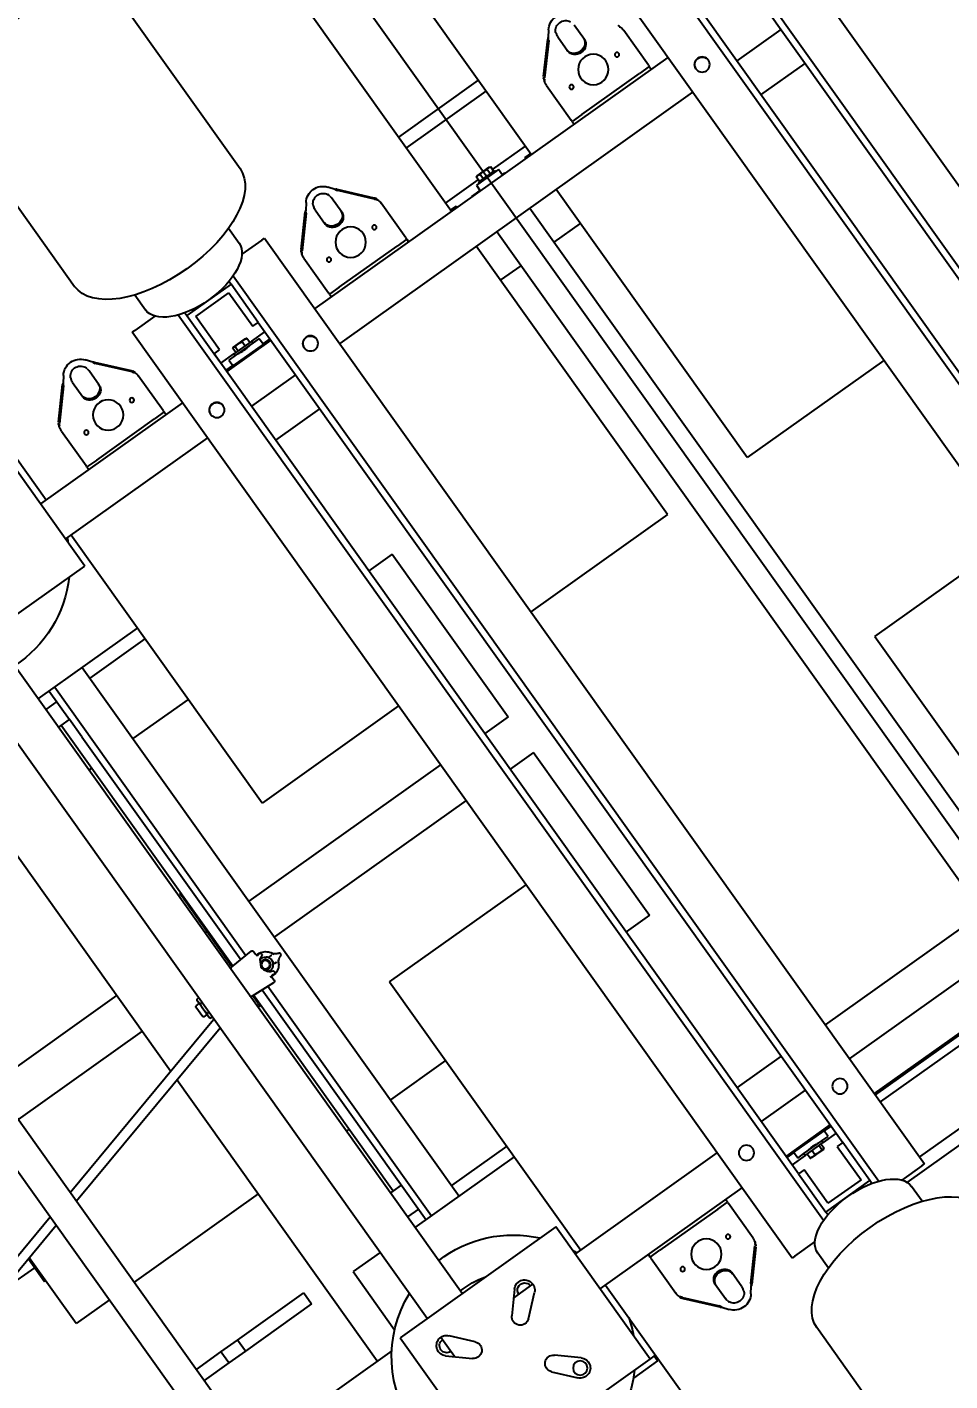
# Model space of a CAD drawing. Header units: feet. Extents: x 2321988 to 2329858, y 6722724 to 6730499.
# Drawn here: x 2326036.246 to 2326039.086, y 6726821.815 to 6726825.983 of the extents above; entities that cross this region are included whole.
import ezdxf

# ---------------------------------------------------------------- set-up
doc = ezdxf.new("R2010")
doc.units = ezdxf.units.FT
doc.header["$MEASUREMENT"] = 0
doc.header["$PDSIZE"] = 5
for name, color, linetype in [('BESS Dimensions', 3, 'Continuous'), ('C-BESS-EQUIPMENT', 255, 'Continuous'), ('Midpoint Site Plan$0$C-SWIR', 8, 'Continuous')]:
    doc.layers.add(name, color=color, linetype=linetype)
doc.styles.add('TG_DIMS', font='arial.ttf')
doc.dimstyles.new('TG-PROPOSED-ANNO', dxfattribs={"dimtxt": 0.1, "dimasz": 0.1, "dimexe": 0.05, "dimexo": 0.05, "dimgap": 0.02, "dimtad": 0, "dimtih": 1, "dimtoh": 1, "dimdsep": 46, "dimtxsty": 'TG_DIMS', "dimcen": 0, "dimclrd": 256, "dimclre": 256, "dimclrt": 256, "dimaunit": 1, "dimadec": 6, "dimazin": 2, "dimtfac": 1, "dimtofl": 0, "dimtmove": 1, "dimatfit": 3, "dimfxl": 1, "dimtolj": 1, "dimtzin": 0, "dimarcsym": 0})

# ---------------------------------------------------------------- blocks, each defined once
blk = doc.blocks.new('Midpoint Site Plan$0$GA 34.5kV 10MVAR Cap Bank top')
at = {"color": 0}
for p, q in [((-14.75, 34.762), (-14.75, 23.612)), ((-20.19, 17.805), (-20.19, 30.055)), ((-35.431, -29.332), (-35.431, 29.322)), ((-34.306, -29.332), (-34.306, 29.322)), ((-13.125, 22.067), (-13.125, 21.393)), ((-8.875, 22.067), (-8.875, 21.393)), ((-20.253, 21.2), (-21.346, 21.2)), ((-20.253, 21.2), (-20.253, 20.99)), ((-20.253, 21.18), (-20.19, 21.18)), ((-17.17, 20.957), (-16.995, 21.185)), ((-16.005, 21.185), (-15.83, 20.957)), ((-8.918, 21.18), (1.81, 21.18)), ((-27.5, 14.99), (-27.5, 20.99)), ((-27.5, 20.99), (-20.44, 20.99)), ((-20.44, 20.99), (-20.19, 20.99)), ((-20.44, 20.99), (-20.44, 14.99)), ((-17.216, 20.927), (-18.146, 19.884)), ((-18.146, 19.824), (-17.216, 20.867)), ((-17.216, 20.901), (-17.216, 20.927)), ((-17.216, 20.867), (-17.216, 20.901)), ((-16.875, 20.126), (-16.875, 20.776)), ((-16.125, 20.776), (-16.125, 20.126)), ((-15.784, 20.927), (-15.784, 20.901)), ((-14.854, 19.884), (-15.784, 20.927)), ((-15.784, 20.901), (-15.784, 20.867)), ((-15.784, 20.867), (-14.854, 19.824)), ((-14, 20.995), (-14, -21.005)), ((-13.875, 20.995), (-14, 20.995)), ((-13.875, 20.995), (-12.971, 20.995)), ((-12.25, 20.533), (-12.25, -20.543)), ((-9.75, -20.543), (-9.75, 20.533)), ((-8.125, 20.995), (-9.029, 20.995)), ((-8.125, 20.995), (-8, 20.995)), ((-8, -21.005), (-8, 20.995)), ((1.81, 20.68), (-8, 20.68)), ((8, 20.995), (8, -21.005)), ((9.75, 20.533), (9.75, -20.543)), ((12.25, -20.543), (12.25, 20.533)), ((14, -21.005), (14, 20.995)), ((-12, 20.455), (-12, 20.328)), ((-12, 20.328), (-10, 20.328)), ((-12, 18.595), (-12, 20.328)), ((-10.25, 20.111), (-11.75, 20.111)), ((-11.75, 20.111), (-11.75, 18.595)), ((-10.25, 18.595), (-10.25, 20.111)), ((-10, 20.455), (-10, 20.328)), ((-10, 20.328), (-10, 18.595)), ((-23.673, 19.257), (-23.014, 20.006)), ((-18.25, 17.985), (-18.25, 19.556)), ((-18.19, 19.825), (-18.19, 19.792)), ((-18.19, 19.792), (-18.19, 19.765)), ((-14.81, 19.792), (-14.81, 19.825)), ((-14.81, 19.765), (-14.81, 19.792)), ((-14.75, 19.556), (-14.75, 17.985)), ((-22.484, 19.476), (-23.233, 18.817)), ((-12, 18.595), (-12, -18.605)), ((-11.75, 18.595), (-12, 18.595)), ((-10, 18.595), (-10.25, 18.595)), ((-10, -18.605), (-10, 18.595)), ((10, 18.595), (10, -18.605)), ((12, -18.605), (12, 18.595)), ((-11.407, 18.18), (-12, 18.18)), ((-11.69, 18.1), (-11.69, 18.04)), ((-11.69, 18.1), (-11.407, 18.1)), ((-11.69, 18.04), (-11.69, 17.898)), ((-11.407, 18.18), (-10.593, 18.18)), ((-11.407, 18.1), (-11.407, 18.18)), ((-11.407, 18.1), (-10.593, 18.1)), ((-11.316, 18.18), (-11.316, 18.364)), ((-11.281, 18.389), (-11.294, 18.382)), ((-11.205, 18.389), (-11.281, 18.389)), ((-10.936, 18.389), (-11.205, 18.389)), ((-11.187, 18.1), (-11.187, 18.085)), ((-11.094, 18.18), (-11.094, 18.364)), ((-10.731, 18.389), (-10.936, 18.389)), ((-10.812, 18.1), (-10.812, 18.085)), ((-10.778, 18.18), (-10.778, 18.364)), ((-10.719, 18.389), (-10.731, 18.389)), ((-10.719, 18.389), (-10.706, 18.382)), ((-10.684, 18.18), (-10.684, 18.364)), ((-10.593, 18.1), (-10.593, 18.18)), ((-10, 18.18), (-10.593, 18.18)), ((-10.593, 18.1), (-10.31, 18.1)), ((-10.31, 18.1), (-10.31, 18.04)), ((-10.31, 18.04), (-10.31, 17.898)), ((-0.324, 18.18), (-8, 18.18)), ((-20.44, 17.805), (-14, 17.805)), ((-18.25, 17.985), (-18.25, 17.925)), ((-18.25, 17.925), (-17.81, 17.925)), ((-18.25, 17.925), (-18.25, 17.805)), ((-15.19, 17.925), (-17.81, 17.925)), ((-15.19, 17.925), (-14.75, 17.925)), ((-14.75, 17.925), (-14.75, 17.985)), ((-14.75, 17.925), (-14.75, 17.805)), ((-11.69, 17.855), (-12, 17.855)), ((-12, 17.805), (-10, 17.805)), ((-11.69, 17.898), (-11.69, 17.842)), ((-11.69, 17.842), (-10.31, 17.842)), ((-11.187, 17.842), (-11.187, 17.805)), ((-10.812, 17.842), (-10.812, 17.805)), ((-10.31, 17.898), (-10.31, 17.842)), ((-10, 17.855), (-10.31, 17.855)), ((-0.69, 17.855), (-8, 17.855)), ((-8, 17.805), (8, 17.805)), ((-26.516, 16.504), (-25.767, 17.163)), ((-23.233, 17.163), (-22.484, 16.504)), ((-26.27, 16.72), (-26.27, 15.847)), ((-25.327, 16.723), (-25.986, 15.974)), ((-23.014, 15.974), (-23.673, 16.723)), ((-23.235, 16.225), (-22.357, 16.225)), ((-20.44, 16.225), (-14, 16.225)), ((-20.19, 4.055), (-20.19, 16.225)), ((-12, 16.225), (-10, 16.225)), ((-8, 16.225), (8, 16.225)), ((-0.88, -16.225), (-0.88, 16.225)), ((0.62, -16.225), (0.62, 16.225)), ((1.81, 4.055), (1.81, 16.225)), ((-28.031, 15.2), (-34.306, 15.2)), ((-28.69, 15.2), (-28.69, 2.441)), ((-20.44, 14.99), (-27.5, 14.99)), ((-27.5, 11.99), (-27.5, 14.636)), ((-26.27, 14.99), (-26.27, -14.99)), ((-24.69, 14.99), (-24.69, -14.99)), ((-10, 14.68), (-12, 14.68)), ((-0.88, 14.68), (-8, 14.68)), ((-33.19, 12.073), (-34.306, 12.073)), ((-32.44, 12.073), (-33.19, 12.073)), ((-33.19, 12.073), (-33.19, 11.573)), ((-29.44, 12.073), (-32.44, 12.073)), ((-32.44, 12.073), (-32.44, 11.573)), ((-29.44, 11.573), (-29.44, 12.073)), ((-64.346, 11.537), (-35.431, 3.846)), ((-64.249, 11.9), (-35.431, 4.234)), ((-34.306, 11.573), (-33.19, 11.573)), ((-33.19, 11.573), (-32.44, 11.573)), ((-32.44, 11.573), (-29.44, 11.573)), ((-26.27, 11.99), (-27.5, 11.99)), ((-20.19, 11.99), (-24.69, 11.99)), ((-24.19, 11.51), (-24.69, 11.51)), ((-24.19, 1.566), (-24.19, 11.99)), ((-23.94, 1.58), (-23.94, 11.99)), ((-22.69, -11.99), (-22.69, 11.99)), ((-20.19, 11.51), (-22.69, 11.51)), ((-24.69, 10.425), (-24.565, 10.425)), ((-24.565, 10.425), (-24.565, 1.544)), ((-24.565, 10.425), (-24.19, 10.425)), ((-36.94, 7.615), (-36.94, 4.636)), ((-35.431, 7.615), (-36.94, 7.615)), ((-28.69, 7.615), (-34.306, 7.615)), ((-24.565, 7.615), (-24.69, 7.615)), ((-20.19, 7.615), (-22.69, 7.615)), ((-10.94, 7.615), (-12, 7.615)), ((-10.94, 0.235), (-10.94, 7.615)), ((-36.987, 4.648), (-36.987, 5.675)), ((-36.987, 5.675), (-36.94, 5.675)), ((-38.237, 5.05), (-36.987, 5.05)), ((-20.19, 4.055), (-14, 4.055)), ((1.81, 4.055), (8, 4.055)), ((-34.306, 3.935), (-26.27, 1.798)), ((-34.306, 3.547), (-26.286, 1.414)), ((-28.69, 2.053), (-28.69, -15.18)), ((-24.605, 1.895), (-24.605, 2.02)), ((-24.565, 2.02), (-24.605, 2.02)), ((-23.694, 1.595), (-24.631, 1.54)), ((-24.605, 1.895), (-24.605, 1.541)), ((-24.565, 1.895), (-24.565, 1.544)), ((-23.627, 1.396), (-23.627, 1.532)), ((-26.549, 0.661), (-26.549, 1.099)), ((-26.518, 1.13), (-26.378, 1.13)), ((-26.378, 1.255), (-26.345, 1.313)), ((-26.378, 1.255), (-26.378, 1.205)), ((-26.378, 1.205), (-26.378, 0.88)), ((-26.345, 1.313), (-26.27, 1.313)), ((-26.345, 1.097), (-26.27, 1.097)), ((-26.286, 1.414), (-26.27, 1.41)), ((-23.712, 0.974), (-23.622, 1.13)), ((-23.677, 1.341), (-23.621, 1.369)), ((-23.501, 1.061), (-23.64, 1.098)), ((-23.44, 1.286), (-23.44, 1.317)), ((-23.44, 1.255), (-23.44, 1.286)), ((-23.184, 1.036), (-23.258, 1.036)), ((-23.168, 1.036), (-23.184, 1.036)), ((-23.159, 1.036), (-23.168, 1.036)), ((-26.518, 0.63), (-26.378, 0.63)), ((-26.378, 0.88), (-26.378, 0.555)), ((-26.378, 0.555), (-26.378, 0.505)), ((-26.378, 0.505), (-26.345, 0.447)), ((-26.345, 0.663), (-26.27, 0.663)), ((-23.622, 0.63), (-23.712, 0.786)), ((-23.673, 0.719), (-23.598, 0.699)), ((-23.44, 0.474), (-23.44, 0.505)), ((-23.258, 0.724), (-23.184, 0.724)), ((-23.184, 0.724), (-23.168, 0.724)), ((-23.168, 0.724), (-23.159, 0.724)), ((-28.69, 0.235), (-34.306, 0.235)), ((-26.345, 0.447), (-26.27, 0.447)), ((-24.668, 0.235), (-24.69, 0.235)), ((-24.631, 0.22), (-23.694, 0.165)), ((-24.605, 0.219), (-24.605, -2.975)), ((-24.565, 0.216), (-24.565, -2.975)), ((-24.565, 0.216), (-24.565, -10.7)), ((-24.19, -9.921), (-24.19, 0.194)), ((-23.94, -11.99), (-23.94, 0.18)), ((-23.627, 0.228), (-23.627, 0.364)), ((-23.44, 0.443), (-23.44, 0.474)), ((-14, 0.235), (-22.69, 0.235)), ((-10.94, 0.235), (-12, 0.235)), ((-28.69, -1.385), (-34.306, -1.385)), ((-24.605, -1.385), (-24.69, -1.385)), ((-14, -1.385), (-22.69, -1.385)), ((-10.94, -1.385), (-12, -1.385)), ((-10.94, -8.765), (-10.94, -1.385)), ((-24.605, -3.1), (-24.605, -2.975)), ((-24.605, -3.1), (-24.565, -3.1)), ((-14, -4.055), (-20.19, -4.055)), ((-20.19, -4.055), (-20.19, -16.225)), ((-1.81, -4.055), (-8, -4.055)), ((-1.81, -4.055), (-1.81, -16.225)), ((8, -4.055), (1.81, -4.055)), ((1.81, -4.055), (1.81, -16.225)), ((-24.565, -8.765), (-24.69, -8.765)), ((-20.19, -8.765), (-22.69, -8.765)), ((-10.94, -8.765), (-12, -8.765)), ((-24.19, -9.921), (-24.19, -10.7)), ((-24.69, -10.7), (-24.565, -10.7)), ((-24.565, -10.7), (-24.19, -10.7)), ((-24.19, -11.99), (-24.19, -10.7)), ((-24.19, -11.51), (-24.69, -11.51)), ((-24.69, -11.99), (-20.19, -11.99)), ((-20.19, -11.51), (-22.69, -11.51)), ((-27.5, -14.99), (-20.44, -14.99)), ((-20.44, -14.99), (-20.44, -20.99)), ((-12, -14.68), (-10, -14.68)), ((-1.81, -14.68), (-0.88, -14.68)), ((0.62, -14.68), (1.81, -14.68)), ((10, -14.68), (12, -14.68)), ((-14, -16.225), (-20.44, -16.225)), ((-10, -16.225), (-12, -16.225)), ((8, -16.225), (-8, -16.225)), ((12, -16.225), (10, -16.225)), ((-14, -17.805), (-20.44, -17.805)), ((-20.19, -17.805), (-20.19, -30.055)), ((-18.25, -17.925), (-18.25, -17.805)), ((-17.81, -17.925), (-18.25, -17.925)), ((-18.25, -17.925), (-18.25, -17.985)), ((-18.25, -19.556), (-18.25, -17.985)), ((-17.81, -17.925), (-15.19, -17.925)), ((-14.75, -17.925), (-15.19, -17.925)), ((-14.75, -17.925), (-14.75, -17.805)), ((-14.75, -17.985), (-14.75, -17.925)), ((-14.75, -17.985), (-14.75, -19.556)), ((-10, -17.805), (-12, -17.805)), ((-11.992, -18.605), (-11.992, -17.805)), ((-11.992, -17.855), (-11.69, -17.855)), ((-11.69, -17.898), (-11.69, -17.842)), ((-10.31, -17.842), (-11.69, -17.842)), ((-11.69, -18.04), (-11.69, -17.898)), ((-11.187, -17.842), (-11.187, -17.805)), ((-10.812, -17.842), (-10.812, -17.805)), ((-10.31, -17.898), (-10.31, -17.842)), ((-10.31, -17.855), (-10, -17.855)), ((-10.31, -18.04), (-10.31, -17.898)), ((8, -17.805), (-8, -17.805)), ((-7.25, -17.925), (-7.25, -17.805)), ((-6.81, -17.925), (-7.25, -17.925)), ((-7.25, -17.925), (-7.25, -17.985)), ((-7.25, -19.556), (-7.25, -17.985)), ((-6.81, -17.925), (-4.19, -17.925)), ((-3.75, -17.925), (-4.19, -17.925)), ((-3.75, -17.925), (-3.75, -17.805)), ((-3.75, -17.985), (-3.75, -17.925)), ((-3.75, -17.985), (-3.75, -19.556)), ((-1.81, -17.805), (-1.81, -30.055)), ((-1.56, -17.855), (-1.81, -17.855)), ((-1.56, -17.805), (-1.56, -17.855)), ((-0.88, -17.816), (-0.88, -17.805)), ((-0.88, -17.816), (-0.5, -17.816)), ((-0.5, -18.055), (-0.5, -17.805)), ((0.5, -17.805), (0.5, -18.055)), ((0.5, -17.816), (0.62, -17.816)), ((0.62, -17.816), (0.62, -17.805)), ((1.56, -17.805), (1.56, -17.855)), ((1.81, -17.855), (1.56, -17.855)), ((1.81, -17.805), (1.81, -30.055)), ((3.75, -17.925), (3.75, -17.805)), ((4.19, -17.925), (3.75, -17.925)), ((3.75, -17.925), (3.75, -17.985)), ((3.75, -19.556), (3.75, -17.985)), ((4.19, -17.925), (6.81, -17.925)), ((7.25, -17.925), (6.81, -17.925)), ((7.25, -17.925), (7.25, -17.805)), ((7.25, -17.985), (7.25, -17.925)), ((7.25, -17.985), (7.25, -19.556)), ((-11.992, -18.18), (-11.407, -18.18)), ((-11.69, -18.1), (-11.69, -18.04)), ((-11.407, -18.1), (-11.69, -18.1)), ((-10.593, -18.1), (-11.407, -18.1)), ((-11.407, -18.1), (-11.407, -18.18)), ((-10.593, -18.18), (-11.407, -18.18)), ((-11.316, -18.18), (-11.316, -18.364)), ((-11.281, -18.389), (-11.294, -18.382)), ((-11.281, -18.389), (-11.269, -18.389)), ((-11.269, -18.389), (-11.064, -18.389)), ((-11.222, -18.18), (-11.222, -18.364)), ((-11.187, -18.1), (-11.187, -18.085)), ((-11.064, -18.389), (-10.795, -18.389)), ((-10.906, -18.18), (-10.906, -18.364)), ((-10.812, -18.1), (-10.812, -18.085)), ((-10.795, -18.389), (-10.719, -18.389)), ((-10.719, -18.389), (-10.706, -18.382)), ((-10.684, -18.18), (-10.684, -18.364)), ((-10.593, -18.1), (-10.593, -18.18)), ((-10.31, -18.1), (-10.593, -18.1)), ((-10.593, -18.18), (-10, -18.18)), ((-10.31, -18.1), (-10.31, -18.04)), ((-1.81, -18.18), (-0.324, -18.18)), ((0.5, -18.055), (-0.5, -18.055)), ((-0.373, -18.075), (-0.375, -18.075)), ((-0.375, -18.075), (-0.375, -18.091)), ((0.375, -18.091), (-0.375, -18.091)), ((-0.373, -18.059), (-0.37, -18.06)), ((-0.373, -18.075), (-0.373, -18.059)), ((-0.373, -18.075), (-0.373, -18.059)), ((-0.37, -18.075), (-0.373, -18.075)), ((-0.37, -18.059), (-0.342, -18.061)), ((-0.35, -18.075), (-0.37, -18.059)), ((-0.37, -18.075), (-0.37, -18.059)), ((-0.35, -18.075), (-0.37, -18.075)), ((-0.352, -18.061), (-0.351, -18.059)), ((-0.351, -18.059), (-0.342, -18.06)), ((-0.342, -18.075), (-0.35, -18.075)), ((-0.342, -18.059), (-0.291, -18.064)), ((-0.303, -18.075), (-0.342, -18.059)), ((-0.342, -18.075), (-0.342, -18.059)), ((-0.303, -18.075), (-0.342, -18.075)), ((-0.324, -18.101), (-0.324, -18.3)), ((-0.274, -18.325), (-0.324, -18.3)), ((-0.311, -18.062), (-0.304, -18.059)), ((-0.304, -18.059), (-0.291, -18.06)), ((-0.291, -18.075), (-0.303, -18.075)), ((-0.291, -18.059), (-0.219, -18.066)), ((-0.235, -18.075), (-0.291, -18.059)), ((-0.291, -18.075), (-0.291, -18.059)), ((-0.235, -18.075), (-0.291, -18.075)), ((-0.274, -18.325), (0.274, -18.325)), ((-0.251, -18.063), (-0.237, -18.059)), ((-0.237, -18.059), (-0.219, -18.061)), ((-0.219, -18.075), (-0.235, -18.075)), ((-0.231, -18.065), (-0.219, -18.066)), ((-0.219, -18.059), (-0.14, -18.071)), ((-0.152, -18.075), (-0.219, -18.059)), ((-0.219, -18.075), (-0.219, -18.059)), ((-0.152, -18.075), (-0.219, -18.075)), ((-0.161, -18.101), (-0.161, -18.3)), ((-0.133, -18.075), (-0.152, -18.075)), ((-0.14, -18.071), (-0.133, -18.072)), ((-0.058, -18.075), (-0.133, -18.059)), ((-0.133, -18.075), (-0.133, -18.059)), ((-0.058, -18.075), (-0.133, -18.075)), ((-0.038, -18.075), (-0.058, -18.075)), ((-0.038, -18.059), (-0.038, -18.071)), ((0.04, -18.075), (-0.038, -18.059)), ((-0.038, -18.075), (-0.038, -18.059)), ((-0.038, -18.075), (-0.038, -18.071)), ((0.04, -18.075), (-0.038, -18.075)), ((0.06, -18.059), (0.018, -18.071)), ((0.06, -18.075), (0.04, -18.075)), ((0.135, -18.075), (0.06, -18.059)), ((0.06, -18.075), (0.06, -18.059)), ((0.135, -18.075), (0.06, -18.075)), ((0.154, -18.059), (0.098, -18.067)), ((0.154, -18.075), (0.135, -18.075)), ((0.221, -18.075), (0.154, -18.059)), ((0.154, -18.075), (0.154, -18.059)), ((0.221, -18.075), (0.154, -18.075)), ((0.163, -18.101), (0.163, -18.3)), ((0.237, -18.059), (0.179, -18.065)), ((0.219, -18.059), (0.189, -18.064)), ((0.219, -18.061), (0.219, -18.059)), ((0.237, -18.075), (0.221, -18.075)), ((0.292, -18.075), (0.237, -18.059)), ((0.237, -18.075), (0.237, -18.059)), ((0.292, -18.075), (0.237, -18.075)), ((0.291, -18.059), (0.251, -18.063)), ((0.304, -18.059), (0.252, -18.064)), ((0.274, -18.325), (0.324, -18.3)), ((0.291, -18.06), (0.291, -18.059)), ((0.304, -18.075), (0.292, -18.075)), ((0.343, -18.075), (0.304, -18.059)), ((0.304, -18.075), (0.304, -18.059)), ((0.343, -18.075), (0.304, -18.075)), ((0.351, -18.059), (0.311, -18.062)), ((0.342, -18.059), (0.311, -18.062)), ((0.324, -18.101), (0.324, -18.3)), ((0.324, -18.18), (1.81, -18.18)), ((0.342, -18.06), (0.342, -18.059)), ((0.351, -18.075), (0.343, -18.075)), ((0.371, -18.075), (0.351, -18.059)), ((0.351, -18.075), (0.351, -18.059)), ((0.371, -18.075), (0.351, -18.075)), ((0.373, -18.059), (0.352, -18.061)), ((0.37, -18.059), (0.352, -18.061)), ((0.37, -18.06), (0.37, -18.059)), ((0.373, -18.075), (0.371, -18.075)), ((0.373, -18.075), (0.373, -18.059)), ((0.375, -18.075), (0.373, -18.075)), ((0.375, -18.075), (0.375, -18.091)), ((-12, -20.338), (-12, -18.605)), ((-12, -18.605), (-11.75, -18.605)), ((-11.75, -18.605), (-11.75, -20.121)), ((-10.25, -20.121), (-10.25, -18.605)), ((-10.25, -18.605), (-10, -18.605)), ((-10, -18.605), (-10, -20.338)), ((-18.19, -19.765), (-18.19, -19.792)), ((-18.19, -19.792), (-18.19, -19.825)), ((-17.216, -20.867), (-18.146, -19.824)), ((-18.146, -19.884), (-17.216, -20.927)), ((-14.854, -19.824), (-15.784, -20.867)), ((-15.784, -20.927), (-14.854, -19.884)), ((-14.81, -19.792), (-14.81, -19.765)), ((-14.81, -19.825), (-14.81, -19.792)), ((-7.19, -19.765), (-7.19, -19.792)), ((-7.19, -19.792), (-7.19, -19.825)), ((-6.216, -20.867), (-7.146, -19.824)), ((-7.146, -19.884), (-6.216, -20.927)), ((-3.854, -19.824), (-4.784, -20.867)), ((-4.784, -20.927), (-3.854, -19.884)), ((-3.81, -19.792), (-3.81, -19.765)), ((-3.81, -19.825), (-3.81, -19.792)), ((3.81, -19.765), (3.81, -19.792)), ((3.81, -19.792), (3.81, -19.825)), ((4.784, -20.867), (3.854, -19.824)), ((3.854, -19.884), (4.784, -20.927)), ((-16.875, -20.776), (-16.875, -20.126)), ((-16.125, -20.126), (-16.125, -20.776)), ((-10, -20.338), (-12, -20.338)), ((-12, -20.465), (-12, -20.338)), ((-11.75, -20.121), (-10.25, -20.121)), ((-10, -20.465), (-10, -20.338)), ((-5.875, -20.776), (-5.875, -20.126)), ((-5.125, -20.126), (-5.125, -20.776)), ((5.125, -20.776), (5.125, -20.126)), ((5.875, -20.126), (5.875, -20.776)), ((-17.216, -20.901), (-17.216, -20.867)), ((-17.216, -20.927), (-17.216, -20.901)), ((-16.995, -21.185), (-17.17, -20.957)), ((-15.83, -20.957), (-16.005, -21.185)), ((-15.784, -20.867), (-15.784, -20.901)), ((-15.784, -20.901), (-15.784, -20.927)), ((-13.875, -21.005), (-14, -21.005)), ((-13.875, -21.005), (-12.971, -21.005)), ((-8.125, -21.005), (-9.029, -21.005)), ((-8.125, -21.005), (-8, -21.005)), ((-6.216, -20.901), (-6.216, -20.867)), ((-6.216, -20.927), (-6.216, -20.901)), ((-5.995, -21.185), (-6.17, -20.957)), ((-4.83, -20.957), (-5.005, -21.185)), ((-4.784, -20.867), (-4.784, -20.901)), ((-4.784, -20.901), (-4.784, -20.927)), ((-1.81, -20.68), (1.81, -20.68)), ((4.784, -20.901), (4.784, -20.867)), ((4.784, -20.927), (4.784, -20.901)), ((5.005, -21.185), (4.83, -20.957)), ((-13.125, -22.077), (-13.125, -21.403)), ((-8.875, -22.077), (-8.875, -21.403)), ((1.81, -21.18), (-1.81, -21.18)), ((-14.75, -34.772), (-14.75, -23.622)), ((-7.25, -34.772), (-7.25, -23.622))]:
    blk.add_line(p, q, dxfattribs=at)
for centre, radius in [((-22.732, 19.758), 0.264), ((-16.5, 19.036), 0.563), ((-17.53, 18.976), 0.0835), ((-15.47, 18.976), 0.0835), ((-13.12, 16.845), 0.281), ((-8.88, 16.845), 0.281), ((-23.549, 0.88), 0.188), ((-23.549, 0.88), 0.152), ((-13.12, -16.855), 0.281), ((-8.88, -16.855), 0.281), ((8.88, -16.855), 0.281), ((-16.5, -19.036), 0.563), ((-5.5, -19.036), 0.563), ((5.5, -19.036), 0.563), ((-17.53, -18.976), 0.0835), ((-15.47, -18.976), 0.0835), ((-6.53, -18.976), 0.0835), ((-4.47, -18.976), 0.0835), ((4.47, -18.976), 0.0835), ((6.53, -18.976), 0.0835)]:
    blk.add_circle(centre, radius, dxfattribs=at)
for centre, radius, start, end in [((-24.5, 17.99), 4.5, 41.8103, 246.8379), ((-16.5, 20.803), 0.625, 37.661, 142.339), ((-16.5, 20.793), 0.375, 26.0241, 153.9759), ((-22.732, 19.758), 0.375, 311.388, 138.612), ((-24.5, 17.99), 4.5, 16.7089, 25.5483), ((-17.75, 19.556), 0.5, 159.015, 180), ((-15.25, 19.556), 0.5, 0, 20.985), ((-23.439, 19.051), 0.312, 138.612, 311.388), ((-25.561, 16.929), 0.312, 318.612, 131.388), ((-23.439, 16.929), 0.312, 48.612, 221.388), ((-26.268, 16.222), 0.375, 131.388, 318.612), ((-26.268, 16.222), 0.264, 90.4856, 269.5144), ((-22.732, 16.222), 0.375, 221.388, 48.612), ((-22.732, 16.222), 0.264, 179.3983, 0.6017), ((-24.5, 17.99), 4.5, 334.4517, 336.9072), ((-24.5, 17.99), 4.5, 267.5801, 318.1897), ((-24.5, 17.99), 3.125, 266.5143, 286.2602), ((-24.627, 1.477), 0.0625, 93.3665, 180), ((-23.69, 1.532), 0.0625, 0, 93.3665), ((-26.518, 1.099), 0.0313, 90, 180), ((-23.549, 0.88), 0.484, 102.3295, 102.3297), ((-23.565, 1.396), 0.0625, 180, 205.9874), ((-23.459, 1.036), 0.188, 93.1672, 150), ((-23.549, 0.88), 0.484, 41.8063, 97.8981), ((-23.549, 0.88), 0.281, 48.9282, 101.0826), ((-23.459, 1.036), 0.313, 92.4629, 106.3933), ((-23.471, 1.317), 0.0313, 0, 92.4629), ((-23.471, 1.255), 0.0313, 273.1672, 0), ((-23.258, 1.005), 0.0313, 90, 203.6039), ((-23.549, 0.88), 0.484, 16.0118, 23.3232), ((-26.518, 0.661), 0.0313, 180, 270), ((-23.459, 0.724), 0.188, 210, 266.8328), ((-23.549, 0.88), 0.484, 262.1051, 318.1937), ((-23.549, 0.88), 0.281, 258.9174, 311.0718), ((-23.471, 0.505), 0.0313, 0, 86.8328), ((-23.258, 0.755), 0.0313, 156.3961, 270), ((-23.549, 0.88), 0.484, 336.6769, 343.9882), ((-24.627, 0.283), 0.0625, 180, 266.6335), ((-23.69, 0.228), 0.0625, 266.6335, 0), ((-23.565, 0.364), 0.0625, 154.0126, 180), ((-23.459, 0.724), 0.313, 253.6067, 267.5371), ((-23.471, 0.443), 0.0313, 267.5371, 0), ((-24.5, -17.99), 4.5, 41.8103, 92.4199), ((-24.5, -17.99), 4.5, 23.0928, 25.5483), ((-13.12, -16.845), 0.281, 181.0196, 358.9804), ((-8.88, -16.845), 0.281, 181.0196, 358.9804), ((8.88, -16.845), 0.281, 181.0196, 358.9804), ((0.813, -12.21), 6, 258.5788, 259.0707), ((-0.207, -18.055), 0.02, 334.6396, 0), ((0.208, -18.055), 0.02, 180, 206.9335), ((-0.813, -12.21), 6, 280.9232, 281.4212), ((-17.75, -19.556), 0.5, 180, 200.985), ((-15.25, -19.556), 0.5, 339.015, 0), ((-6.75, -19.556), 0.5, 180, 200.985), ((-4.25, -19.556), 0.5, 339.015, 0), ((4.25, -19.556), 0.5, 180, 200.985), ((6.75, -19.556), 0.5, 339.015, 0), ((-16.5, -20.793), 0.375, 206.0241, 333.9759), ((-5.5, -20.793), 0.375, 206.0241, 333.9759), ((5.5, -20.793), 0.375, 206.0241, 333.9759), ((-16.5, -20.803), 0.625, 217.661, 322.339), ((-5.5, -20.803), 0.625, 217.661, 322.339), ((5.5, -20.803), 0.625, 217.661, 322.339)]:
    blk.add_arc(centre, radius, start, end, dxfattribs=at)
for centre, major_axis, ratio, start_param, end_param in [((-11, 23.612), (3.75, 0), 0.5, 3.141593, 6.283185), ((-11, 21.393), (2.125, 0), 0.5, 3.141593, 6.283185), ((-16.5, 20.776), (-0.375, 0), 0.866025, 5.998088, 6.283185), ((-16.5, 20.776), (0.375, 0), 0.866025, 0, 0.285097), ((-16.5, 20.186), (-0.375, 0), 0.866025, 0, 3.141593), ((-16.5, 20.126), (0.375, 0), 0.866025, 3.141593, 6.283185), ((-17.75, 19.619), (-0.5, 0), 0.866025, 5.625876, 5.786803), ((-17.75, 19.559), (0.5, 0), 0.866025, 2.484284, 2.64521), ((-15.25, 19.619), (-0.5, 0), 0.866025, 3.637975, 3.798902), ((-15.25, 19.559), (0.5, 0), 0.866025, 0.496383, 0.657309), ((-23.274, 1.043), (-0.156, 0.253), 0.556338, 5.009115, 5.025174), ((-23.274, 0.717), (0.156, 0.253), 0.556338, 4.399604, 4.415663), ((-17.75, -19.559), (-0.5, 0), 0.866025, 0.496383, 0.657309), ((-17.75, -19.619), (0.5, 0), 0.866025, 3.637975, 3.798902), ((-16.5, -20.126), (-0.375, 0), 0.866025, 3.141593, 6.283185), ((-16.5, -20.186), (0.375, 0), 0.866025, 0, 3.141593), ((-15.25, -19.559), (-0.5, 0), 0.866025, 2.484284, 2.64521), ((-15.25, -19.619), (0.5, 0), 0.866025, 5.625876, 5.786803), ((-6.75, -19.559), (-0.5, 0), 0.866025, 0.496383, 0.657309), ((-6.75, -19.619), (0.5, 0), 0.866025, 3.637975, 3.798902), ((-5.5, -20.126), (-0.375, 0), 0.866025, 3.141593, 6.283185), ((-5.5, -20.186), (0.375, 0), 0.866025, 0, 3.141593), ((-4.25, -19.559), (-0.5, 0), 0.866025, 2.484284, 2.64521), ((-4.25, -19.619), (0.5, 0), 0.866025, 5.625876, 5.786803), ((4.25, -19.559), (-0.5, 0), 0.866025, 0.496383, 0.657309), ((4.25, -19.619), (0.5, 0), 0.866025, 3.637975, 3.798902), ((5.5, -20.126), (-0.375, 0), 0.866025, 3.141593, 6.283185), ((5.5, -20.186), (0.375, 0), 0.866025, 0, 3.141593), ((-11, -21.403), (-2.125, 0), 0.5, 3.141593, 6.283185), ((-16.5, -20.776), (-0.375, 0), 0.866025, 0, 0.285097), ((-16.5, -20.776), (0.375, 0), 0.866025, 5.998088, 6.283185), ((-5.5, -20.776), (-0.375, 0), 0.866025, 0, 0.285097), ((-5.5, -20.776), (0.375, 0), 0.866025, 5.998088, 6.283185), ((5.5, -20.776), (-0.375, 0), 0.866025, 0, 0.285097), ((-11, -23.622), (-3.75, 0), 0.5, 3.141593, 6.283185), ((-11, -34.772), (-3.75, 0), 0.5, 2.173251, 7.251527)]:
    blk.add_ellipse(centre, major_axis=major_axis, ratio=ratio, start_param=start_param, end_param=end_param, dxfattribs=at)
for points, knots in [([(-17.216, 20.927), (-17.208, 20.932), (-17.201, 20.937), (-17.185, 20.947), (-17.178, 20.952), (-17.17, 20.957)], [0, 0, 0, 0, 0.0704092, 0.0704092, 0.1408185, 0.1408185, 0.1408185, 0.1408185]), ([(-17.17, 20.957), (-17.178, 20.942), (-17.185, 20.926), (-17.201, 20.896), (-17.208, 20.881), (-17.216, 20.867)], [0, 0, 0, 0, 0.1331494, 0.1331494, 0.2662988, 0.2662988, 0.2662988, 0.2662988]), ([(-16.86, 20.867), (-16.857, 20.881), (-16.854, 20.896), (-16.846, 20.926), (-16.842, 20.942), (-16.837, 20.957)], [0, 0, 0, 0, 0.1235139, 0.1235139, 0.2473959, 0.2473959, 0.2473959, 0.2473959]), ([(-16.163, 20.957), (-16.158, 20.942), (-16.154, 20.926), (-16.146, 20.896), (-16.143, 20.881), (-16.14, 20.867)], [0, 0, 0, 0, 0.1244655, 0.1244655, 0.2485612, 0.2485612, 0.2485612, 0.2485612]), ([(-15.784, 20.867), (-15.792, 20.881), (-15.799, 20.896), (-15.815, 20.926), (-15.822, 20.942), (-15.83, 20.957)], [0, 0, 0, 0, 0.1331494, 0.1331494, 0.2662988, 0.2662988, 0.2662988, 0.2662988]), ([(-15.83, 20.957), (-15.822, 20.952), (-15.815, 20.947), (-15.799, 20.937), (-15.792, 20.932), (-15.784, 20.927)], [0, 0, 0, 0, 0.0704092, 0.0704092, 0.1408185, 0.1408185, 0.1408185, 0.1408185]), ([(-18.217, 19.735), (-18.213, 19.751), (-18.209, 19.767), (-18.2, 19.797), (-18.195, 19.812), (-18.19, 19.825)], [0, 0, 0, 0, 0.1248201, 0.1248201, 0.250094, 0.250094, 0.250094, 0.250094]), ([(-18.19, 19.765), (-18.196, 19.76), (-18.201, 19.755), (-18.209, 19.746), (-18.213, 19.741), (-18.217, 19.735)], [0, 0, 0, 0, 0.0672131, 0.0672131, 0.1471399, 0.1471399, 0.1471399, 0.1471399]), ([(-14.81, 19.825), (-14.805, 19.812), (-14.8, 19.797), (-14.791, 19.767), (-14.787, 19.751), (-14.783, 19.735)], [0, 0, 0, 0, 0.1255988, 0.1255988, 0.2507427, 0.2507427, 0.2507427, 0.2507427]), ([(-14.783, 19.735), (-14.787, 19.741), (-14.791, 19.746), (-14.799, 19.755), (-14.804, 19.76), (-14.81, 19.765)], [0, 0, 0, 0, 0.05158379, 0.05158379, 0.09496228, 0.09496228, 0.09496228, 0.09496228]), ([(-11, 18.073), (-11.035, 18.073), (-11.073, 18.075), (-11.142, 18.08), (-11.174, 18.083), (-11.224, 18.09), (-11.245, 18.094), (-11.274, 18.099), (-11.281, 18.1), (-11.281, 18.1)], [0, 0, 0, 0, 0.269548, 0.269548, 0.539096, 0.539096, 0.808633, 0.808633, 1.078169, 1.078169, 1.078169, 1.078169]), ([(-10.719, 18.1), (-10.719, 18.1), (-10.726, 18.099), (-10.755, 18.094), (-10.776, 18.09), (-10.826, 18.083), (-10.858, 18.08), (-10.927, 18.075), (-10.965, 18.073), (-11, 18.073)], [3.234507, 3.234507, 3.234507, 3.234507, 3.504043, 3.504043, 3.77358, 3.77358, 4.043128, 4.043128, 4.312676, 4.312676, 4.312676, 4.312676]), ([(-23.609, 1.352), (-23.607, 1.35), (-23.605, 1.348), (-23.601, 1.345), (-23.599, 1.344), (-23.597, 1.343)], [0, 0, 0, 0, 0.03093198, 0.03093198, 0.0542231, 0.0542231, 0.0542231, 0.0542231]), ([(-23.579, 1.335), (-23.583, 1.336), (-23.589, 1.338), (-23.596, 1.342), (-23.597, 1.343)], [0.2435497, 0.2435497, 0.2435497, 0.2435497, 0.3381138, 0.3716684, 0.3716684, 0.3716684, 0.3716684]), ([(-23.55, 1.335), (-23.549, 1.336), (-23.548, 1.336), (-23.548, 1.336), (-23.547, 1.336), (-23.547, 1.336)], [-0.00645918, -0.00645918, -0.00645918, -0.00645918, 0, 0, 0.000921585, 0.000921585, 0.000921585, 0.000921585]), ([(-23.55, 1.335), (-23.55, 1.335), (-23.549, 1.336), (-23.548, 1.336), (-23.548, 1.336), (-23.548, 1.336), (-23.547, 1.336), (-23.547, 1.336)], [0, 0, 0, 0, 0.003771699, 0.003771699, 0.007109475, 0.007109475, 0.008527009, 0.008527009, 0.008527009, 0.008527009]), ([(-23.365, 1.092), (-23.349, 1.079), (-23.326, 1.053), (-23.31, 1.028), (-23.304, 1.017)], [0, 0, 0, 0, 0.1700827, 0.2976448, 0.2976448, 0.2976448, 0.2976448]), ([(-23.304, 1.017), (-23.301, 1.013), (-23.298, 1.006), (-23.293, 0.997), (-23.29, 0.99), (-23.289, 0.986), (-23.288, 0.984)], [0, 0, 0, 0, 0.0559282, 0.0932137, 0.1118565, 0.1304992, 0.1304992, 0.1304992, 0.1304992]), ([(-23.125, 1.114), (-23.106, 1.079), (-23.08, 1.046), (-23.027, 0.997), (-23.001, 0.979), (-22.973, 0.964)], [0, 0, 0, 0, 0.3088573, 0.3088573, 0.5477014, 0.5477014, 0.5477014, 0.5477014]), ([(-23.304, 0.743), (-23.31, 0.732), (-23.326, 0.707), (-23.349, 0.681), (-23.365, 0.668)], [0, 0, 0, 0, 0.1275658, 0.2976534, 0.2976534, 0.2976534, 0.2976534]), ([(-23.288, 0.776), (-23.289, 0.774), (-23.29, 0.77), (-23.293, 0.763), (-23.298, 0.754), (-23.301, 0.747), (-23.304, 0.743)], [0, 0, 0, 0, 0.0186427, 0.0372855, 0.074571, 0.1304992, 0.1304992, 0.1304992, 0.1304992]), ([(-23.286, 0.768), (-23.275, 0.794), (-23.267, 0.823), (-23.261, 0.881), (-23.263, 0.911), (-23.273, 0.958), (-23.279, 0.976), (-23.286, 0.992)], [0, 0, 0, 0, 0.2195804, 0.2195804, 0.4447363, 0.4447363, 0.5855327, 0.5855327, 0.5855327, 0.5855327]), ([(-22.973, 0.796), (-23.009, 0.777), (-23.042, 0.751), (-23.091, 0.699), (-23.11, 0.673), (-23.125, 0.646)], [0, 0, 0, 0, 0.3088695, 0.3088695, 0.5477014, 0.5477014, 0.5477014, 0.5477014]), ([(-22.911, 0.941), (-22.904, 0.939), (-22.898, 0.937), (-22.886, 0.93), (-22.881, 0.925), (-22.872, 0.915), (-22.869, 0.909), (-22.864, 0.896), (-22.862, 0.89), (-22.862, 0.876), (-22.862, 0.869), (-22.866, 0.856), (-22.869, 0.85), (-22.877, 0.839), (-22.882, 0.834), (-22.893, 0.826), (-22.899, 0.823), (-22.907, 0.82), (-22.909, 0.819), (-22.911, 0.819)], [0, 0, 0, 0, 0.051406, 0.051406, 0.1030154, 0.1030154, 0.1546174, 0.1546174, 0.2062197, 0.2062197, 0.257822, 0.257822, 0.3094235, 0.3094235, 0.3610258, 0.3610258, 0.412628, 0.412628, 0.4266743, 0.4266743, 0.4266743, 0.4266743]), ([(-23.621, 0.391), (-23.618, 0.398), (-23.609, 0.41), (-23.592, 0.421), (-23.579, 0.425), (-23.569, 0.427), (-23.561, 0.427), (-23.554, 0.426), (-23.55, 0.425), (-23.547, 0.424), (-23.547, 0.424), (-23.547, 0.424)], [0, 0, 0, 0, 0.1127046, 0.2254092, 0.3381138, 0.3944661, 0.4508184, 0.5071707, 0.563523, 0.563523, 0.5644446, 0.5644446, 0.5644446, 0.5644446]), ([(-11.281, -18.1), (-11.281, -18.1), (-11.274, -18.099), (-11.245, -18.094), (-11.224, -18.09), (-11.174, -18.083), (-11.142, -18.08), (-11.073, -18.075), (-11.035, -18.073), (-11, -18.073)], [3.234507, 3.234507, 3.234507, 3.234507, 3.504043, 3.504043, 3.77358, 3.77358, 4.043128, 4.043128, 4.312676, 4.312676, 4.312676, 4.312676]), ([(-11, -18.073), (-10.965, -18.073), (-10.927, -18.075), (-10.858, -18.08), (-10.826, -18.083), (-10.776, -18.09), (-10.755, -18.094), (-10.726, -18.099), (-10.719, -18.1), (-10.719, -18.1)], [0, 0, 0, 0, 0.269548, 0.269548, 0.539096, 0.539096, 0.808633, 0.808633, 1.078169, 1.078169, 1.078169, 1.078169]), ([(-0.324, -18.101), (-0.297, -18.106), (-0.27, -18.109), (-0.243, -18.109), (-0.216, -18.109), (-0.189, -18.106), (-0.161, -18.101)], [-0.4103581, -0.4103581, -0.4103581, -0.4103581, 0, 0, 0, 0.4103581, 0.4103581, 0.4103581, 0.4103581]), ([(-0.161, -18.101), (-0.107, -18.106), (-0.053, -18.109), (0.001, -18.109), (0.055, -18.109), (0.109, -18.106), (0.163, -18.101)], [-0.4103581, -0.4103581, -0.4103581, -0.4103581, 0, 0, 0, 0.4103581, 0.4103581, 0.4103581, 0.4103581]), ([(0.163, -18.101), (0.19, -18.106), (0.217, -18.109), (0.244, -18.109), (0.271, -18.109), (0.297, -18.106), (0.324, -18.101)], [-0.4103581, -0.4103581, -0.4103581, -0.4103581, 0, 0, 0, 0.4103581, 0.4103581, 0.4103581, 0.4103581]), ([(-18.19, -19.825), (-18.195, -19.812), (-18.2, -19.797), (-18.209, -19.767), (-18.213, -19.751), (-18.217, -19.735)], [0, 0, 0, 0, 0.1255988, 0.1255988, 0.2507427, 0.2507427, 0.2507427, 0.2507427]), ([(-18.217, -19.735), (-18.213, -19.741), (-18.209, -19.746), (-18.201, -19.755), (-18.196, -19.76), (-18.19, -19.765)], [0, 0, 0, 0, 0.05158379, 0.05158379, 0.09496228, 0.09496228, 0.09496228, 0.09496228]), ([(-14.783, -19.735), (-14.787, -19.751), (-14.791, -19.767), (-14.8, -19.797), (-14.805, -19.812), (-14.81, -19.825)], [0, 0, 0, 0, 0.1248201, 0.1248201, 0.250094, 0.250094, 0.250094, 0.250094]), ([(-14.81, -19.765), (-14.804, -19.76), (-14.799, -19.755), (-14.791, -19.746), (-14.787, -19.741), (-14.783, -19.735)], [0, 0, 0, 0, 0.0672131, 0.0672131, 0.1471399, 0.1471399, 0.1471399, 0.1471399]), ([(-7.19, -19.825), (-7.195, -19.812), (-7.2, -19.797), (-7.209, -19.767), (-7.213, -19.751), (-7.217, -19.735)], [0, 0, 0, 0, 0.1255988, 0.1255988, 0.2507427, 0.2507427, 0.2507427, 0.2507427]), ([(-7.217, -19.735), (-7.213, -19.741), (-7.209, -19.746), (-7.201, -19.755), (-7.196, -19.76), (-7.19, -19.765)], [0, 0, 0, 0, 0.05158379, 0.05158379, 0.09496228, 0.09496228, 0.09496228, 0.09496228]), ([(-3.783, -19.735), (-3.787, -19.751), (-3.791, -19.767), (-3.8, -19.797), (-3.805, -19.812), (-3.81, -19.825)], [0, 0, 0, 0, 0.1248201, 0.1248201, 0.250094, 0.250094, 0.250094, 0.250094]), ([(-3.81, -19.765), (-3.804, -19.76), (-3.799, -19.755), (-3.791, -19.746), (-3.787, -19.741), (-3.783, -19.735)], [0, 0, 0, 0, 0.0672131, 0.0672131, 0.1471399, 0.1471399, 0.1471399, 0.1471399]), ([(3.81, -19.825), (3.805, -19.812), (3.8, -19.797), (3.791, -19.767), (3.787, -19.751), (3.783, -19.735)], [0, 0, 0, 0, 0.1255988, 0.1255988, 0.2507427, 0.2507427, 0.2507427, 0.2507427]), ([(3.783, -19.735), (3.787, -19.741), (3.791, -19.746), (3.799, -19.755), (3.804, -19.76), (3.81, -19.765)], [0, 0, 0, 0, 0.05158379, 0.05158379, 0.09496228, 0.09496228, 0.09496228, 0.09496228]), ([(7.217, -19.735), (7.213, -19.751), (7.209, -19.767), (7.2, -19.797), (7.195, -19.812), (7.19, -19.825)], [0, 0, 0, 0, 0.1248201, 0.1248201, 0.250094, 0.250094, 0.250094, 0.250094]), ([(7.19, -19.765), (7.196, -19.76), (7.201, -19.755), (7.209, -19.746), (7.213, -19.741), (7.217, -19.735)], [0, 0, 0, 0, 0.0672131, 0.0672131, 0.1471399, 0.1471399, 0.1471399, 0.1471399]), ([(-17.216, -20.867), (-17.208, -20.881), (-17.201, -20.896), (-17.185, -20.926), (-17.178, -20.942), (-17.17, -20.957)], [0, 0, 0, 0, 0.1331494, 0.1331494, 0.2662988, 0.2662988, 0.2662988, 0.2662988]), ([(-17.17, -20.957), (-17.178, -20.952), (-17.185, -20.947), (-17.201, -20.937), (-17.208, -20.932), (-17.216, -20.927)], [0, 0, 0, 0, 0.0704092, 0.0704092, 0.1408185, 0.1408185, 0.1408185, 0.1408185]), ([(-16.837, -20.957), (-16.842, -20.942), (-16.846, -20.926), (-16.854, -20.896), (-16.857, -20.881), (-16.86, -20.867)], [0, 0, 0, 0, 0.1244655, 0.1244655, 0.2485612, 0.2485612, 0.2485612, 0.2485612]), ([(-16.14, -20.867), (-16.143, -20.881), (-16.146, -20.896), (-16.154, -20.926), (-16.158, -20.942), (-16.163, -20.957)], [0, 0, 0, 0, 0.1235139, 0.1235139, 0.2473959, 0.2473959, 0.2473959, 0.2473959]), ([(-15.83, -20.957), (-15.822, -20.942), (-15.815, -20.926), (-15.799, -20.896), (-15.792, -20.881), (-15.784, -20.867)], [0, 0, 0, 0, 0.1331494, 0.1331494, 0.2662988, 0.2662988, 0.2662988, 0.2662988]), ([(-15.784, -20.927), (-15.792, -20.932), (-15.799, -20.937), (-15.815, -20.947), (-15.822, -20.952), (-15.83, -20.957)], [0, 0, 0, 0, 0.0704092, 0.0704092, 0.1408185, 0.1408185, 0.1408185, 0.1408185]), ([(-6.216, -20.867), (-6.208, -20.881), (-6.201, -20.896), (-6.185, -20.926), (-6.178, -20.942), (-6.17, -20.957)], [0, 0, 0, 0, 0.1331494, 0.1331494, 0.2662988, 0.2662988, 0.2662988, 0.2662988]), ([(-6.17, -20.957), (-6.178, -20.952), (-6.185, -20.947), (-6.201, -20.937), (-6.208, -20.932), (-6.216, -20.927)], [0, 0, 0, 0, 0.0704092, 0.0704092, 0.1408185, 0.1408185, 0.1408185, 0.1408185]), ([(-5.837, -20.957), (-5.842, -20.942), (-5.846, -20.926), (-5.854, -20.896), (-5.857, -20.881), (-5.86, -20.867)], [0, 0, 0, 0, 0.1244655, 0.1244655, 0.2485612, 0.2485612, 0.2485612, 0.2485612]), ([(-5.14, -20.867), (-5.143, -20.881), (-5.146, -20.896), (-5.154, -20.926), (-5.158, -20.942), (-5.163, -20.957)], [0, 0, 0, 0, 0.1235139, 0.1235139, 0.2473959, 0.2473959, 0.2473959, 0.2473959]), ([(-4.83, -20.957), (-4.822, -20.942), (-4.815, -20.926), (-4.799, -20.896), (-4.792, -20.881), (-4.784, -20.867)], [0, 0, 0, 0, 0.1331494, 0.1331494, 0.2662988, 0.2662988, 0.2662988, 0.2662988]), ([(-4.784, -20.927), (-4.792, -20.932), (-4.799, -20.937), (-4.815, -20.947), (-4.822, -20.952), (-4.83, -20.957)], [0, 0, 0, 0, 0.0704092, 0.0704092, 0.1408185, 0.1408185, 0.1408185, 0.1408185]), ([(4.784, -20.867), (4.792, -20.881), (4.799, -20.896), (4.815, -20.926), (4.822, -20.942), (4.83, -20.957)], [0, 0, 0, 0, 0.1331494, 0.1331494, 0.2662988, 0.2662988, 0.2662988, 0.2662988]), ([(4.83, -20.957), (4.822, -20.952), (4.815, -20.947), (4.799, -20.937), (4.792, -20.932), (4.784, -20.927)], [0, 0, 0, 0, 0.0704092, 0.0704092, 0.1408185, 0.1408185, 0.1408185, 0.1408185]), ([(5.163, -20.957), (5.158, -20.942), (5.154, -20.926), (5.146, -20.896), (5.143, -20.881), (5.14, -20.867)], [0, 0, 0, 0, 0.1244655, 0.1244655, 0.2485612, 0.2485612, 0.2485612, 0.2485612])]:
    blk.add_open_spline(points, degree=3, knots=knots, dxfattribs=at)
for points, weights in [([(-11.205, 18.389), (-11.257, 18.389), (-11.316, 18.364)], [1, 1.0379548493, 1]), ([(-11.316, 18.364), (-11.304, 18.376), (-11.294, 18.382)], [1, 1.01739400218, 1.01884530837]), ([(-11.094, 18.364), (-11.153, 18.389), (-11.205, 18.389)], [1, 1.0379548493, 1]), ([(-10.936, 18.389), (-11.009, 18.389), (-11.094, 18.364)], [1, 1.0379548493, 1]), ([(-10.778, 18.364), (-10.862, 18.389), (-10.936, 18.389)], [1, 1.0379548493, 1]), ([(-10.731, 18.389), (-10.753, 18.389), (-10.778, 18.364)], [1, 1.0379548493, 1]), ([(-10.684, 18.364), (-10.709, 18.389), (-10.731, 18.389)], [1, 1.0379548493, 1]), ([(-26.345, 1.313), (-26.378, 1.255), (-26.378, 1.205)], [1, 1.0379548493, 1]), ([(-26.378, 1.205), (-26.378, 1.155), (-26.345, 1.097)], [1, 1.0379548493, 1]), ([(-26.345, 1.097), (-26.378, 0.98), (-26.378, 0.88)], [1, 1.0379548493, 1]), ([(-26.378, 0.88), (-26.378, 0.78), (-26.345, 0.663)], [1, 1.0379548493, 1]), ([(-26.345, 0.663), (-26.378, 0.605), (-26.378, 0.555)], [1, 1.0379548493, 1]), ([(-26.378, 0.555), (-26.378, 0.505), (-26.345, 0.447)], [1, 1.0379548493, 1]), ([(-11.316, -18.364), (-11.291, -18.389), (-11.269, -18.389)], [1, 1.0379548493, 1]), ([(-11.269, -18.389), (-11.247, -18.389), (-11.222, -18.364)], [1, 1.0379548493, 1]), ([(-11.222, -18.364), (-11.138, -18.389), (-11.064, -18.389)], [1, 1.0379548493, 1]), ([(-11.064, -18.389), (-10.991, -18.389), (-10.906, -18.364)], [1, 1.0379548493, 1]), ([(-10.906, -18.364), (-10.847, -18.389), (-10.795, -18.389)], [1, 1.0379548493, 1]), ([(-10.795, -18.389), (-10.743, -18.389), (-10.684, -18.364)], [1, 1.0379548493, 1]), ([(-10.684, -18.364), (-10.696, -18.376), (-10.706, -18.382)], [1, 1.01739400218, 1.01884530837]), ([(-0.324, -18.3), (-0.243, -18.341), (-0.161, -18.3)], [1, 1.15470053838, 1]), ([(-0.324, -18.3), (-0.324, -18.3), (-0.324, -18.3)], [1.00104268368, 1.00052311071, 1]), ([(-0.161, -18.3), (0.001, -18.341), (0.163, -18.3)], [1, 1.15470053838, 1]), ([(0.163, -18.3), (0.244, -18.341), (0.324, -18.3)], [1, 1.15470053838, 1])]:
    blk.add_rational_spline(points, weights, degree=2, dxfattribs=at)
for points in [[(-23.623, 1.372), (-23.624, 1.376), (-23.627, 1.384), (-23.627, 1.392), (-23.627, 1.396)], [(-23.621, 1.369), (-23.62, 1.366), (-23.619, 1.364), (-23.617, 1.362)], [(-23.609, 1.352), (-23.612, 1.355), (-23.615, 1.358), (-23.617, 1.362)], [(-23.579, 1.335), (-23.573, 1.334), (-23.568, 1.333), (-23.562, 1.334)], [(-23.549, 1.336), (-23.553, 1.335), (-23.557, 1.334), (-23.562, 1.334)], [(-23.555, 1.334), (-23.554, 1.334), (-23.552, 1.335), (-23.55, 1.335)], [(-23.105, 1.072), (-23.122, 1.112), (-23.15, 1.159), (-23.185, 1.199)], [(-23.288, 0.984), (-23.262, 0.918), (-23.262, 0.842), (-23.288, 0.776)], [(-23.185, 0.561), (-23.15, 0.601), (-23.122, 0.648), (-23.105, 0.688)], [(-22.973, 0.964), (-22.954, 0.954), (-22.932, 0.946), (-22.911, 0.941)], [(-22.911, 0.819), (-22.932, 0.814), (-22.954, 0.806), (-22.973, 0.796)]]:
    blk.add_open_spline(points, degree=3, dxfattribs=at)
blk = doc.blocks.new('*D110')
at = {"layer": 'BESS Dimensions', "lineweight": -2, "transparency": 16777216}
for p, q in [((2325959.3419, 6726878.5788), (2325907.9067, 6726841.9324)), ((2325917.7814, 6726836.6894), (2325957.7158, 6726780.6393)), ((2326007.7221, 6726710.4528), (2325967.7877, 6726766.5029)), ((2326060.8878, 6726736.0536), (2326009.4525, 6726699.4072))]:
    blk.add_line(p, q, dxfattribs=at)
at = {"layer": 'BESS Dimensions', "transparency": 16777216}
for points in [[(2325919.1388, 6726837.6565), (2325916.424, 6726835.7223), (2325911.9788, 6726844.8337)], [(2326009.0794, 6726711.4199), (2326006.3647, 6726709.4857), (2326013.5247, 6726702.3085)]]:
    blk.add_solid(points, dxfattribs=at)
at = {"layer": 'Defpoints', "color": 0, "transparency": 16777216}
for p in [(2325963.414, 6726881.4801), (2326064.9599, 6726738.9549), (2326013.5247, 6726702.3085)]:
    blk.add_point(p, dxfattribs=at)
at = {"layer": 'BESS Dimensions', "transparency": 16777216, "insert": (2325962.7517, 6726773.5711), "char_height": 10, "attachment_point": 5, "style": 'TG_DIMS'}
blk.add_mtext("\\A1;175'", dxfattribs=at)

msp = doc.modelspace()

# ---------------------------------------------------------------- linework, layer by layer
at = {"layer": 'Midpoint Site Plan$0$C-SWIR'}
msp.add_line((2326007.2015, 6726868.2737), (2326056.7188, 6726798.7735), dxfattribs=at)

# ---------------------------------------------------------------- block references
at = {"layer": 'C-BESS-EQUIPMENT', "xscale": -0.08333333333333331, "yscale": 0.08333333333333331, "zscale": 0.08333333333333331, "rotation": 215.4689808292026}
msp.add_blockref('Midpoint Site Plan$0$GA 34.5kV 10MVAR Cap Bank top', (2326038.5356, 6726824.2945), dxfattribs=at)

# ---------------------------------------------------------------- dimensions: what is measured, and where the dimension line sits
at = {"layer": 'BESS Dimensions'}
dim = msp.add_aligned_dim(p1=(2325963.414, 6726881.4801), p2=(2326064.9599, 6726738.9549), distance=-63.1549, dimstyle='TG-PROPOSED-ANNO', override={"dimscale": 50, "dimpost": "'"}, dxfattribs=at)
dim.commit()
dim.dimension.update_dxf_attribs({"geometry": '*D110', "text_midpoint": (2325962.7517, 6726773.5711)})

doc.saveas('drawing.dxf')
